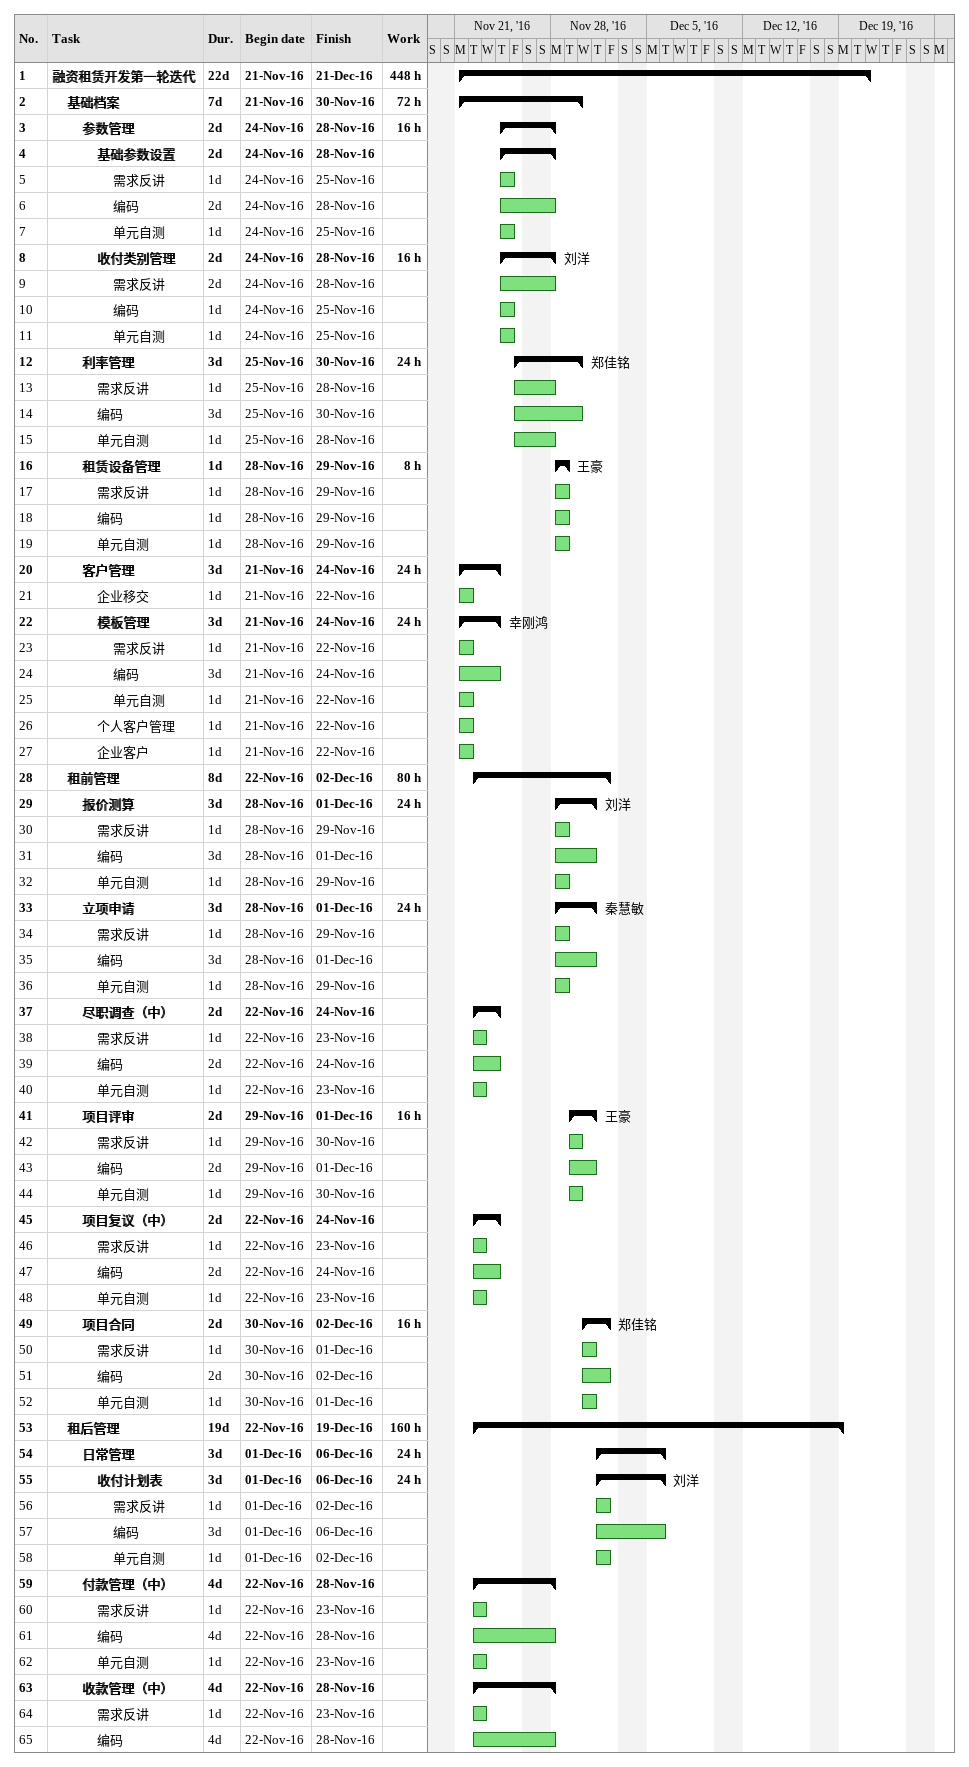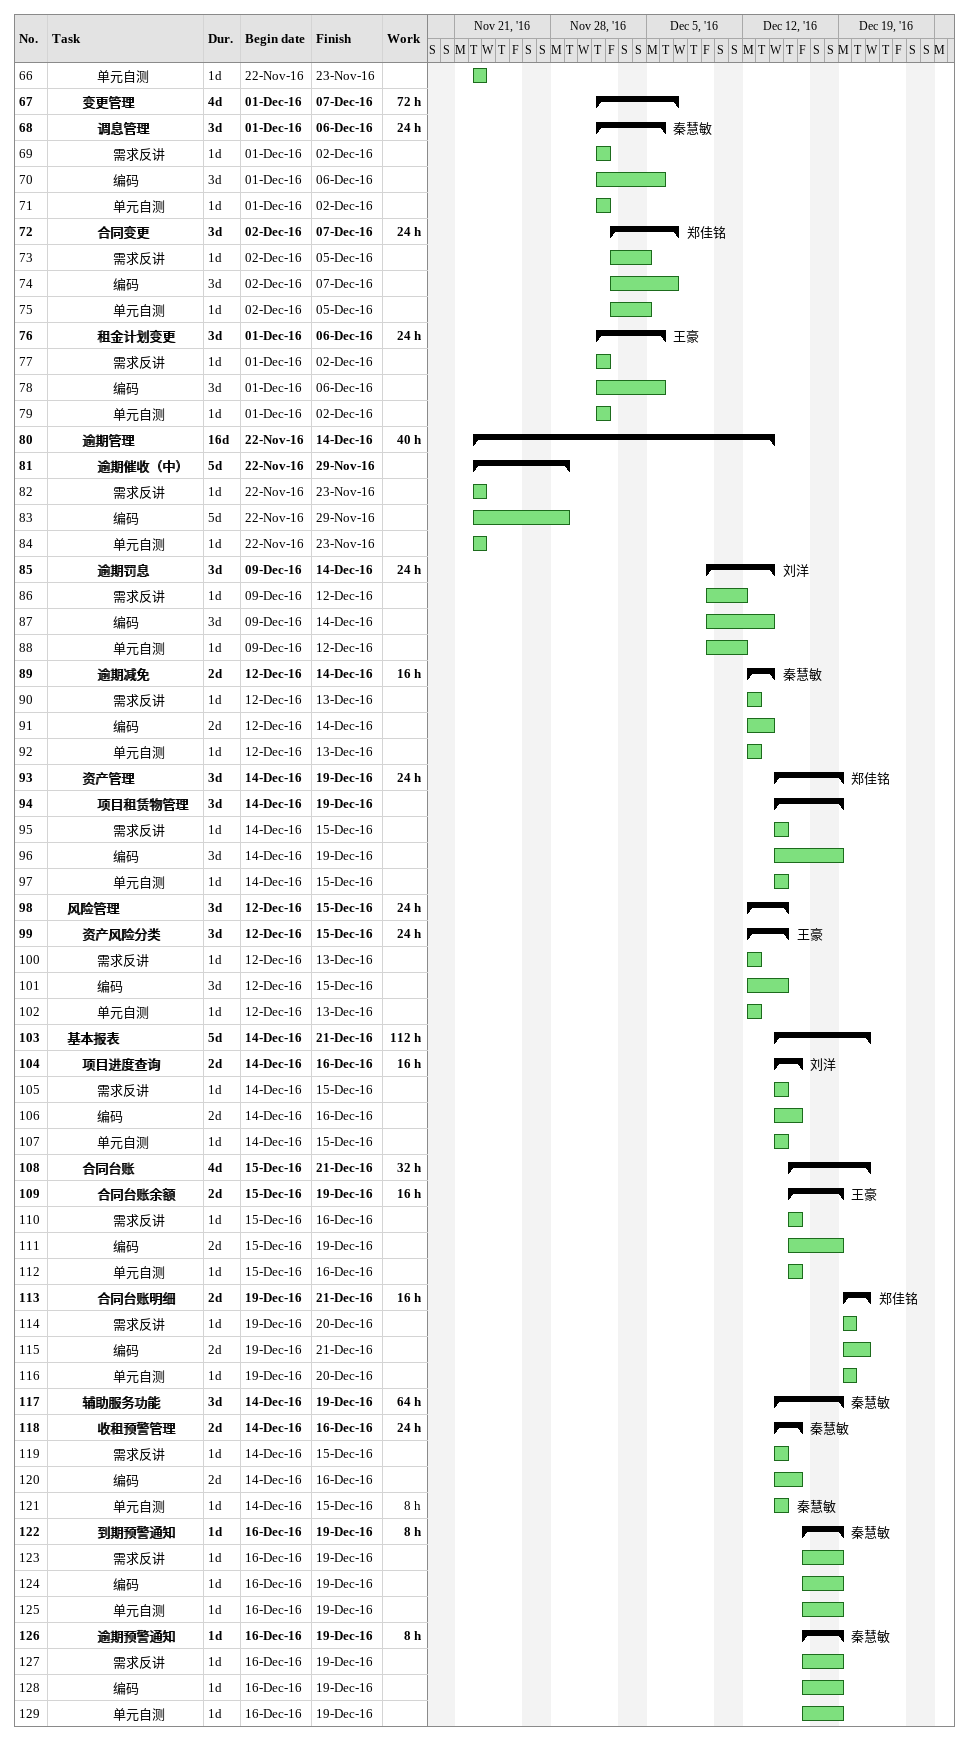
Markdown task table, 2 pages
| ID | Level | Task | Duration | Start | Finish | Resources | Work (h) |
|---|---|---|---|---|---|---|---|
| 1 | 1 | **融资租赁开发第一轮迭代** | 22d | 2016-11-21 | 2016-12-21 |  | 448 |
| 2 | 2 | **基础档案** | 7d | 2016-11-21 | 2016-11-30 |  | 72 |
| 3 | 3 | **参数管理** | 2d | 2016-11-24 | 2016-11-28 |  | 16 |
| 4 | 4 | **基础参数设置** | 2d | 2016-11-24 | 2016-11-28 |  |  |
| 5 | 5 | 需求反讲 | 1d | 2016-11-24 | 2016-11-25 |  |  |
| 6 | 5 | 编码 | 2d | 2016-11-24 | 2016-11-28 |  |  |
| 7 | 5 | 单元自测 | 1d | 2016-11-24 | 2016-11-25 |  |  |
| 8 | 4 | **收付类别管理** | 2d | 2016-11-24 | 2016-11-28 | 刘洋 | 16 |
| 9 | 5 | 需求反讲 | 2d | 2016-11-24 | 2016-11-28 |  |  |
| 10 | 5 | 编码 | 1d | 2016-11-24 | 2016-11-25 |  |  |
| 11 | 5 | 单元自测 | 1d | 2016-11-24 | 2016-11-25 |  |  |
| 12 | 3 | **利率管理** | 3d | 2016-11-25 | 2016-11-30 | 郑佳铭 | 24 |
| 13 | 4 | 需求反讲 | 1d | 2016-11-25 | 2016-11-28 |  |  |
| 14 | 4 | 编码 | 3d | 2016-11-25 | 2016-11-30 |  |  |
| 15 | 4 | 单元自测 | 1d | 2016-11-25 | 2016-11-28 |  |  |
| 16 | 3 | **租赁设备管理** | 1d | 2016-11-28 | 2016-11-29 | 王豪 | 8 |
| 17 | 4 | 需求反讲 | 1d | 2016-11-28 | 2016-11-29 |  |  |
| 18 | 4 | 编码 | 1d | 2016-11-28 | 2016-11-29 |  |  |
| 19 | 4 | 单元自测 | 1d | 2016-11-28 | 2016-11-29 |  |  |
| 20 | 3 | **客户管理** | 3d | 2016-11-21 | 2016-11-24 |  | 24 |
| 21 | 4 | 企业移交 | 1d | 2016-11-21 | 2016-11-22 |  |  |
| 22 | 4 | **模板管理** | 3d | 2016-11-21 | 2016-11-24 | 幸刚鸿 | 24 |
| 23 | 5 | 需求反讲 | 1d | 2016-11-21 | 2016-11-22 |  |  |
| 24 | 5 | 编码 | 3d | 2016-11-21 | 2016-11-24 |  |  |
| 25 | 5 | 单元自测 | 1d | 2016-11-21 | 2016-11-22 |  |  |
| 26 | 4 | 个人客户管理 | 1d | 2016-11-21 | 2016-11-22 |  |  |
| 27 | 4 | 企业客户 | 1d | 2016-11-21 | 2016-11-22 |  |  |
| 28 | 2 | **租前管理** | 8d | 2016-11-22 | 2016-12-02 |  | 80 |
| 29 | 3 | **报价测算** | 3d | 2016-11-28 | 2016-12-01 | 刘洋 | 24 |
| 30 | 4 | 需求反讲 | 1d | 2016-11-28 | 2016-11-29 |  |  |
| 31 | 4 | 编码 | 3d | 2016-11-28 | 2016-12-01 |  |  |
| 32 | 4 | 单元自测 | 1d | 2016-11-28 | 2016-11-29 |  |  |
| 33 | 3 | **立项申请** | 3d | 2016-11-28 | 2016-12-01 | 秦慧敏 | 24 |
| 34 | 4 | 需求反讲 | 1d | 2016-11-28 | 2016-11-29 |  |  |
| 35 | 4 | 编码 | 3d | 2016-11-28 | 2016-12-01 |  |  |
| 36 | 4 | 单元自测 | 1d | 2016-11-28 | 2016-11-29 |  |  |
| 37 | 3 | **尽职调查（中）** | 2d | 2016-11-22 | 2016-11-24 |  |  |
| 38 | 4 | 需求反讲 | 1d | 2016-11-22 | 2016-11-23 |  |  |
| 39 | 4 | 编码 | 2d | 2016-11-22 | 2016-11-24 |  |  |
| 40 | 4 | 单元自测 | 1d | 2016-11-22 | 2016-11-23 |  |  |
| 41 | 3 | **项目评审** | 2d | 2016-11-29 | 2016-12-01 | 王豪 | 16 |
| 42 | 4 | 需求反讲 | 1d | 2016-11-29 | 2016-11-30 |  |  |
| 43 | 4 | 编码 | 2d | 2016-11-29 | 2016-12-01 |  |  |
| 44 | 4 | 单元自测 | 1d | 2016-11-29 | 2016-11-30 |  |  |
| 45 | 3 | **项目复议（中）** | 2d | 2016-11-22 | 2016-11-24 |  |  |
| 46 | 4 | 需求反讲 | 1d | 2016-11-22 | 2016-11-23 |  |  |
| 47 | 4 | 编码 | 2d | 2016-11-22 | 2016-11-24 |  |  |
| 48 | 4 | 单元自测 | 1d | 2016-11-22 | 2016-11-23 |  |  |
| 49 | 3 | **项目合同** | 2d | 2016-11-30 | 2016-12-02 | 郑佳铭 | 16 |
| 50 | 4 | 需求反讲 | 1d | 2016-11-30 | 2016-12-01 |  |  |
| 51 | 4 | 编码 | 2d | 2016-11-30 | 2016-12-02 |  |  |
| 52 | 4 | 单元自测 | 1d | 2016-11-30 | 2016-12-01 |  |  |
| 53 | 2 | **租后管理** | 19d | 2016-11-22 | 2016-12-19 |  | 160 |
| 54 | 3 | **日常管理** | 3d | 2016-12-01 | 2016-12-06 |  | 24 |
| 55 | 4 | **收付计划表** | 3d | 2016-12-01 | 2016-12-06 | 刘洋 | 24 |
| 56 | 5 | 需求反讲 | 1d | 2016-12-01 | 2016-12-02 |  |  |
| 57 | 5 | 编码 | 3d | 2016-12-01 | 2016-12-06 |  |  |
| 58 | 5 | 单元自测 | 1d | 2016-12-01 | 2016-12-02 |  |  |
| 59 | 3 | **付款管理（中）** | 4d | 2016-11-22 | 2016-11-28 |  |  |
| 60 | 4 | 需求反讲 | 1d | 2016-11-22 | 2016-11-23 |  |  |
| 61 | 4 | 编码 | 4d | 2016-11-22 | 2016-11-28 |  |  |
| 62 | 4 | 单元自测 | 1d | 2016-11-22 | 2016-11-23 |  |  |
| 63 | 3 | **收款管理（中）** | 4d | 2016-11-22 | 2016-11-28 |  |  |
| 64 | 4 | 需求反讲 | 1d | 2016-11-22 | 2016-11-23 |  |  |
| 65 | 4 | 编码 | 4d | 2016-11-22 | 2016-11-28 |  |  |
| 66 | 4 | 单元自测 | 1d | 2016-11-22 | 2016-11-23 |  |  |
| 67 | 3 | **变更管理** | 4d | 2016-12-01 | 2016-12-07 |  | 72 |
| 68 | 4 | **调息管理** | 3d | 2016-12-01 | 2016-12-06 | 秦慧敏 | 24 |
| 69 | 5 | 需求反讲 | 1d | 2016-12-01 | 2016-12-02 |  |  |
| 70 | 5 | 编码 | 3d | 2016-12-01 | 2016-12-06 |  |  |
| 71 | 5 | 单元自测 | 1d | 2016-12-01 | 2016-12-02 |  |  |
| 72 | 4 | **合同变更** | 3d | 2016-12-02 | 2016-12-07 | 郑佳铭 | 24 |
| 73 | 5 | 需求反讲 | 1d | 2016-12-02 | 2016-12-05 |  |  |
| 74 | 5 | 编码 | 3d | 2016-12-02 | 2016-12-07 |  |  |
| 75 | 5 | 单元自测 | 1d | 2016-12-02 | 2016-12-05 |  |  |
| 76 | 4 | **租金计划变更** | 3d | 2016-12-01 | 2016-12-06 | 王豪 | 24 |
| 77 | 5 | 需求反讲 | 1d | 2016-12-01 | 2016-12-02 |  |  |
| 78 | 5 | 编码 | 3d | 2016-12-01 | 2016-12-06 |  |  |
| 79 | 5 | 单元自测 | 1d | 2016-12-01 | 2016-12-02 |  |  |
| 80 | 3 | **逾期管理** | 16d | 2016-11-22 | 2016-12-14 |  | 40 |
| 81 | 4 | **逾期催收（中）** | 5d | 2016-11-22 | 2016-11-29 |  |  |
| 82 | 5 | 需求反讲 | 1d | 2016-11-22 | 2016-11-23 |  |  |
| 83 | 5 | 编码 | 5d | 2016-11-22 | 2016-11-29 |  |  |
| 84 | 5 | 单元自测 | 1d | 2016-11-22 | 2016-11-23 |  |  |
| 85 | 4 | **逾期罚息** | 3d | 2016-12-09 | 2016-12-14 | 刘洋 | 24 |
| 86 | 5 | 需求反讲 | 1d | 2016-12-09 | 2016-12-12 |  |  |
| 87 | 5 | 编码 | 3d | 2016-12-09 | 2016-12-14 |  |  |
| 88 | 5 | 单元自测 | 1d | 2016-12-09 | 2016-12-12 |  |  |
| 89 | 4 | **逾期减免** | 2d | 2016-12-12 | 2016-12-14 | 秦慧敏 | 16 |
| 90 | 5 | 需求反讲 | 1d | 2016-12-12 | 2016-12-13 |  |  |
| 91 | 5 | 编码 | 2d | 2016-12-12 | 2016-12-14 |  |  |
| 92 | 5 | 单元自测 | 1d | 2016-12-12 | 2016-12-13 |  |  |
| 93 | 3 | **资产管理** | 3d | 2016-12-14 | 2016-12-19 | 郑佳铭 | 24 |
| 94 | 4 | **项目租赁物管理** | 3d | 2016-12-14 | 2016-12-19 |  |  |
| 95 | 5 | 需求反讲 | 1d | 2016-12-14 | 2016-12-15 |  |  |
| 96 | 5 | 编码 | 3d | 2016-12-14 | 2016-12-19 |  |  |
| 97 | 5 | 单元自测 | 1d | 2016-12-14 | 2016-12-15 |  |  |
| 98 | 2 | **风险管理** | 3d | 2016-12-12 | 2016-12-15 |  | 24 |
| 99 | 3 | **资产风险分类** | 3d | 2016-12-12 | 2016-12-15 | 王豪 | 24 |
| 100 | 4 | 需求反讲 | 1d | 2016-12-12 | 2016-12-13 |  |  |
| 101 | 4 | 编码 | 3d | 2016-12-12 | 2016-12-15 |  |  |
| 102 | 4 | 单元自测 | 1d | 2016-12-12 | 2016-12-13 |  |  |
| 103 | 2 | **基本报表** | 5d | 2016-12-14 | 2016-12-21 |  | 112 |
| 104 | 3 | **项目进度查询** | 2d | 2016-12-14 | 2016-12-16 | 刘洋 | 16 |
| 105 | 4 | 需求反讲 | 1d | 2016-12-14 | 2016-12-15 |  |  |
| 106 | 4 | 编码 | 2d | 2016-12-14 | 2016-12-16 |  |  |
| 107 | 4 | 单元自测 | 1d | 2016-12-14 | 2016-12-15 |  |  |
| 108 | 3 | **合同台账** | 4d | 2016-12-15 | 2016-12-21 |  | 32 |
| 109 | 4 | **合同台账余额** | 2d | 2016-12-15 | 2016-12-19 | 王豪 | 16 |
| 110 | 5 | 需求反讲 | 1d | 2016-12-15 | 2016-12-16 |  |  |
| 111 | 5 | 编码 | 2d | 2016-12-15 | 2016-12-19 |  |  |
| 112 | 5 | 单元自测 | 1d | 2016-12-15 | 2016-12-16 |  |  |
| 113 | 4 | **合同台账明细** | 2d | 2016-12-19 | 2016-12-21 | 郑佳铭 | 16 |
| 114 | 5 | 需求反讲 | 1d | 2016-12-19 | 2016-12-20 |  |  |
| 115 | 5 | 编码 | 2d | 2016-12-19 | 2016-12-21 |  |  |
| 116 | 5 | 单元自测 | 1d | 2016-12-19 | 2016-12-20 |  |  |
| 117 | 3 | **辅助服务功能** | 3d | 2016-12-14 | 2016-12-19 | 秦慧敏 | 64 |
| 118 | 4 | **收租预警管理** | 2d | 2016-12-14 | 2016-12-16 | 秦慧敏 | 24 |
| 119 | 5 | 需求反讲 | 1d | 2016-12-14 | 2016-12-15 |  |  |
| 120 | 5 | 编码 | 2d | 2016-12-14 | 2016-12-16 |  |  |
| 121 | 5 | 单元自测 | 1d | 2016-12-14 | 2016-12-15 | 秦慧敏 | 8 |
| 122 | 4 | **到期预警通知** | 1d | 2016-12-16 | 2016-12-19 | 秦慧敏 | 8 |
| 123 | 5 | 需求反讲 | 1d | 2016-12-16 | 2016-12-19 |  |  |
| 124 | 5 | 编码 | 1d | 2016-12-16 | 2016-12-19 |  |  |
| 125 | 5 | 单元自测 | 1d | 2016-12-16 | 2016-12-19 |  |  |
| 126 | 4 | **逾期预警通知** | 1d | 2016-12-16 | 2016-12-19 | 秦慧敏 | 8 |
| 127 | 5 | 需求反讲 | 1d | 2016-12-16 | 2016-12-19 |  |  |
| 128 | 5 | 编码 | 1d | 2016-12-16 | 2016-12-19 |  |  |
| 129 | 5 | 单元自测 | 1d | 2016-12-16 | 2016-12-19 |  |  |
